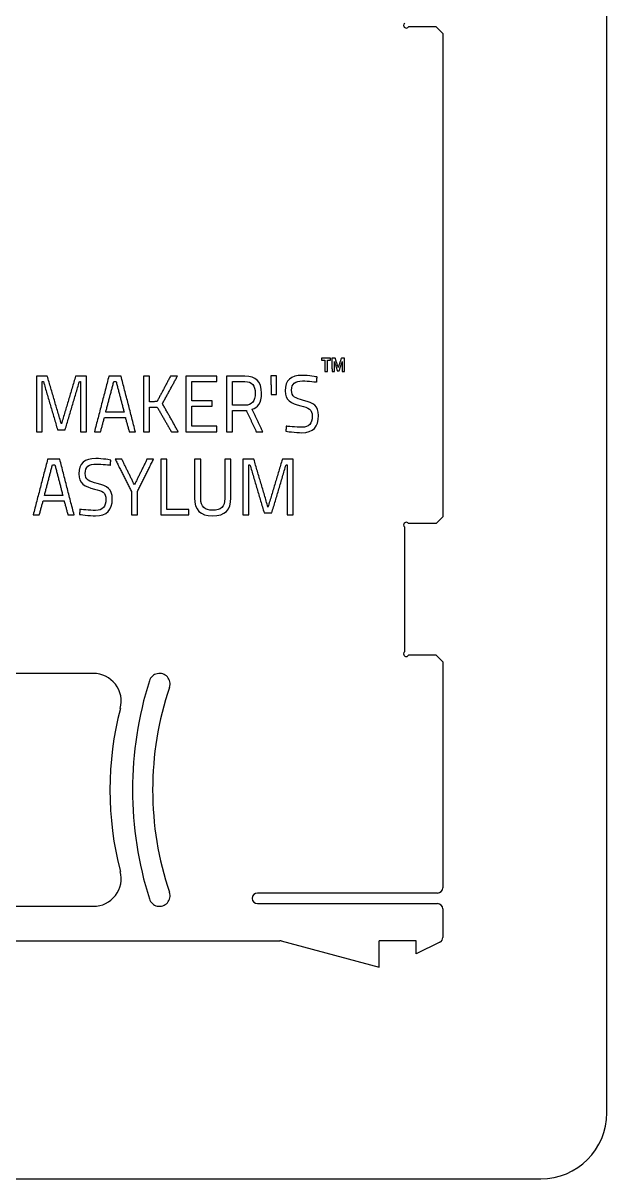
# Model space of a CAD drawing. Header units: millimetres. Extents: x 0 to 201, y 0 to 341.
# Drawn here: x 156.9 to 201, y 171 to 258.3 of the extents above; entities that cross this region are included whole.
import ezdxf

# ---------------------------------------------------------------- set-up
doc = ezdxf.new("R2010")
doc.units = ezdxf.units.MM
for name, color, linetype in [('Shape2DView', 7, 'CONTINUOUS'), ('Shape2DView011', 7, 'CONTINUOUS'), ('Sketch', 7, 'CONTINUOUS')]:
    doc.layers.add(name, color=color, linetype=linetype)

msp = doc.modelspace()

# ---------------------------------------------------------------- linework, layer by layer
at = {"layer": 'Shape2DView'}
for points, degree in [([(180.115, 233.038, 3), (179.431, 233.038, 3)], 1), ([(179.431, 233.038, 3), (179.431, 232.867, 3)], 1), ([(179.431, 232.867, 3), (179.697, 232.867, 3)], 1), ([(179.697, 232.867, 3), (179.697, 232.021, 3)], 1), ([(179.887, 232.021, 3), (179.887, 232.867, 3)], 1), ([(179.887, 232.867, 3), (180.115, 232.867, 3)], 1), ([(180.115, 232.867, 3), (180.115, 233.038, 3)], 1), ([(180.467, 233.038, 3), (180.22, 233.038, 3)], 1), ([(180.22, 233.038, 3), (180.229, 232.011, 3)], 1), ([(180.41, 232.011, 3), (180.41, 232.781, 3)], 1), ([(180.41, 232.781, 3), (180.629, 232.068, 3)], 1), ([(180.695, 232.325, 3), (180.467, 233.038, 3)], 1), ([(180.933, 233.038, 3), (180.695, 232.325, 3)], 1), ([(180.771, 232.068, 3), (180.999, 232.781, 3)], 1), ([(181.18, 233.038, 3), (180.933, 233.038, 3)], 1), ([(180.999, 232.781, 3), (180.999, 232.011, 3)], 1), ([(181.18, 232.011, 3), (181.18, 233.038, 3)], 1), ([(158.707, 231.669, 3), (157.889, 231.669, 3)], 1), ([(157.889, 231.669, 3), (157.889, 227.458, 3)], 1), ([(159.781, 228.057, 3), (158.707, 231.669, 3)], 1), ([(160.855, 231.669, 3), (159.781, 228.057, 3)], 1), ([(161.673, 231.669, 3), (160.855, 231.669, 3)], 1), ([(161.672, 227.458, 3), (161.673, 231.669, 3)], 1), ([(163.365, 231.669, 3), (162.271, 227.458, 3)], 1), ([(164.287, 231.669, 3), (163.365, 231.669, 3)], 1), ([(165.37, 227.458, 3), (164.287, 231.669, 3)], 1), ([(166.436, 231.669, 3), (165.979, 231.669, 3)], 1), ([(165.979, 231.669, 3), (165.979, 227.458, 3)], 1), ([(166.435, 229.721, 3), (166.436, 231.669, 3)], 1), ([(168.023, 231.669, 3), (167.006, 229.749, 3)], 1), ([(167.415, 229.588, 3), (168.546, 231.669, 3)], 1), ([(168.546, 231.669, 3), (168.023, 231.669, 3)], 1), ([(171.521, 231.669, 3), (169.173, 231.669, 3)], 1), ([(169.173, 231.669, 3), (169.173, 227.458, 3)], 1), ([(171.521, 231.251, 3), (171.521, 231.669, 3)], 1), ([(173.641, 231.66, 3), (172.253, 231.66, 3)], 1), ([(172.253, 231.66, 3), (172.253, 227.449, 3)], 1), ([(174.906, 230.386, 3), (174.906, 231.27, 3), (174.468, 231.66, 3), (173.641, 231.66, 3)], 3), ([(176.037, 231.679, 3), (175.609, 231.679, 3)], 1), ([(175.609, 231.679, 3), (175.628, 230.291, 3)], 1), ([(176.027, 230.291, 3), (176.037, 231.679, 3)], 1), ([(177.976, 231.726, 3), (177.14, 231.726, 3), (176.683, 231.365, 3), (176.683, 230.557, 3)], 3), ([(179.098, 231.603, 3), (179.098, 231.603, 3), (178.452, 231.726, 3), (177.976, 231.726, 3)], 3), ([(179.079, 231.222, 3), (179.098, 231.603, 3)], 1), ([(179.697, 232.021, 3), (179.887, 232.021, 3)], 1), ([(180.229, 232.011, 3), (180.41, 232.011, 3)], 1), ([(180.629, 232.068, 3), (180.771, 232.068, 3)], 1), ([(180.999, 232.011, 3), (181.18, 232.011, 3)], 1), ([(158.326, 227.458, 3), (158.327, 231.251, 3)], 1), ([(158.327, 231.251, 3), (158.422, 231.251, 3)], 1), ([(158.422, 231.251, 3), (159.486, 227.611, 3)], 1), ([(160.066, 227.611, 3), (161.14, 231.251, 3)], 1), ([(161.14, 231.251, 3), (161.226, 231.251, 3)], 1), ([(161.226, 231.251, 3), (161.226, 227.458, 3)], 1), ([(163.127, 228.941, 3), (163.736, 231.251, 3)], 1), ([(163.736, 231.251, 3), (163.916, 231.251, 3)], 1), ([(163.916, 231.251, 3), (164.515, 228.941, 3)], 1), ([(169.63, 229.806, 3), (169.63, 231.251, 3)], 1), ([(169.63, 231.251, 3), (171.521, 231.251, 3)], 1), ([(172.719, 229.473, 3), (172.719, 231.26, 3)], 1), ([(172.719, 231.26, 3), (173.641, 231.26, 3)], 1), ([(173.641, 231.26, 3), (174.183, 231.26, 3), (174.43, 230.975, 3), (174.43, 230.386, 3)], 3), ([(177.168, 230.605, 3), (177.168, 231.108, 3), (177.444, 231.308, 3), (178.005, 231.308, 3)], 3), ([(178.081, 229.835, 3), (177.444, 229.996, 3), (177.168, 230.101, 3), (177.168, 230.605, 3)], 3), ([(178.005, 231.308, 3), (178.414, 231.308, 3), (179.079, 231.222, 3), (179.079, 231.222, 3)], 3), ([(167.006, 229.749, 3), (166.435, 229.721, 3)], 1), ([(171.179, 229.806, 3), (169.63, 229.806, 3)], 1), ([(171.179, 229.397, 3), (171.179, 229.806, 3)], 1), ([(174.43, 230.386, 3), (174.43, 229.768, 3), (174.183, 229.473, 3), (173.641, 229.473, 3)], 3), ([(174.202, 229.16, 3), (174.601, 229.302, 3), (174.906, 229.616, 3), (174.906, 230.386, 3)], 3), ([(175.628, 230.291, 3), (176.027, 230.291, 3)], 1), ([(176.683, 230.557, 3), (176.683, 229.844, 3), (177.101, 229.607, 3), (177.881, 229.416, 3)], 3), ([(179.212, 228.685, 3), (179.212, 229.435, 3), (178.832, 229.645, 3), (178.081, 229.835, 3)], 3), ([(164.515, 228.941, 3), (163.127, 228.941, 3)], 1), ([(166.435, 229.312, 3), (167.015, 229.331, 3)], 1), ([(166.435, 227.458, 3), (166.435, 229.312, 3)], 1), ([(167.015, 229.331, 3), (168.089, 227.458, 3)], 1), ([(168.612, 227.458, 3), (167.415, 229.588, 3)], 1), ([(169.629, 227.877, 3), (169.629, 229.397, 3)], 1), ([(169.629, 229.397, 3), (171.179, 229.397, 3)], 1), ([(173.641, 229.473, 3), (172.719, 229.473, 3)], 1), ([(172.719, 227.449, 3), (172.719, 229.065, 3)], 1), ([(172.719, 229.065, 3), (173.755, 229.065, 3)], 1), ([(173.755, 229.065, 3), (174.506, 227.458, 3)], 1), ([(175.01, 227.458, 3), (174.202, 229.16, 3)], 1), ([(177.881, 229.416, 3), (178.451, 229.293, 3), (178.737, 229.15, 3), (178.736, 228.637, 3)], 3), ([(162.737, 227.458, 3), (163.032, 228.533, 3)], 1), ([(163.032, 228.533, 3), (164.61, 228.533, 3)], 1), ([(164.61, 228.533, 3), (164.905, 227.458, 3)], 1), ([(177.947, 227.392, 3), (178.812, 227.392, 3), (179.212, 227.839, 3), (179.212, 228.685, 3)], 3), ([(178.736, 228.637, 3), (178.736, 228.086, 3), (178.489, 227.801, 3), (177.947, 227.801, 3)], 3), ([(157.889, 227.458, 3), (158.326, 227.458, 3)], 1), ([(159.486, 227.611, 3), (160.066, 227.611, 3)], 1), ([(161.226, 227.458, 3), (161.672, 227.458, 3)], 1), ([(162.271, 227.458, 3), (162.737, 227.458, 3)], 1), ([(164.905, 227.458, 3), (165.37, 227.458, 3)], 1), ([(165.979, 227.458, 3), (166.435, 227.458, 3)], 1), ([(168.089, 227.458, 3), (168.612, 227.458, 3)], 1), ([(169.173, 227.458, 3), (171.521, 227.458, 3)], 1), ([(171.521, 227.877, 3), (169.629, 227.877, 3)], 1), ([(171.521, 227.458, 3), (171.521, 227.877, 3)], 1), ([(172.253, 227.449, 3), (172.719, 227.449, 3)], 1), ([(174.506, 227.458, 3), (175.01, 227.458, 3)], 1), ([(176.769, 227.886, 3), (176.74, 227.506, 3)], 1), ([(176.74, 227.506, 3), (176.74, 227.506, 3), (177.472, 227.392, 3), (177.947, 227.392, 3)], 3), ([(177.947, 227.801, 3), (177.548, 227.801, 3), (176.769, 227.886, 3), (176.769, 227.886, 3)], 3), ([(158.735, 225.386, 3), (157.641, 221.176, 3)], 1), ([(159.657, 225.386, 3), (158.735, 225.386, 3)], 1), ([(160.74, 221.176, 3), (159.657, 225.386, 3)], 1), ([(162.385, 225.443, 3), (161.549, 225.443, 3), (161.092, 225.082, 3), (161.092, 224.274, 3)], 3), ([(163.507, 225.32, 3), (163.507, 225.32, 3), (162.86, 225.443, 3), (162.385, 225.443, 3)], 3), ([(164.353, 225.386, 3), (163.849, 225.386, 3)], 1), ([(163.849, 225.386, 3), (165.075, 222.944, 3)], 1), ([(165.294, 223.447, 3), (164.353, 225.386, 3)], 1), ([(166.245, 225.386, 3), (165.294, 223.447, 3)], 1), ([(165.522, 222.944, 3), (166.739, 225.386, 3)], 1), ([(166.739, 225.386, 3), (166.245, 225.386, 3)], 1), ([(167.281, 225.386, 3), (167.28, 221.176, 3)], 1), ([(167.747, 225.386, 3), (167.281, 225.386, 3)], 1), ([(167.746, 221.584, 3), (167.747, 225.386, 3)], 1), ([(170.304, 225.386, 3), (169.838, 225.386, 3)], 1), ([(169.838, 225.386, 3), (169.838, 222.459, 3)], 1), ([(170.313, 225.386, 3), (170.304, 225.386, 3)], 1), ([(170.313, 222.43, 3), (170.313, 225.386, 3)], 1), ([(172.12, 225.386, 3), (172.119, 222.43, 3)], 1), ([(172.585, 225.386, 3), (172.12, 225.386, 3)], 1), ([(172.585, 222.459, 3), (172.585, 225.386, 3)], 1), ([(174.325, 225.386, 3), (173.498, 225.386, 3)], 1), ([(173.498, 225.386, 3), (173.498, 221.176, 3)], 1), ([(175.389, 221.775, 3), (174.325, 225.386, 3)], 1), ([(176.474, 225.386, 3), (175.389, 221.775, 3)], 1), ([(177.282, 225.386, 3), (176.474, 225.386, 3)], 1), ([(177.281, 221.176, 3), (177.282, 225.386, 3)], 1), ([(158.497, 222.659, 3), (159.105, 224.968, 3)], 1), ([(159.105, 224.968, 3), (159.286, 224.968, 3)], 1), ([(159.286, 224.968, 3), (159.885, 222.659, 3)], 1), ([(161.577, 224.322, 3), (161.577, 224.826, 3), (161.853, 225.025, 3), (162.414, 225.025, 3)], 3), ([(162.414, 225.025, 3), (162.822, 225.025, 3), (163.488, 224.94, 3), (163.488, 224.94, 3)], 3), ([(163.488, 224.94, 3), (163.507, 225.32, 3)], 1), ([(173.935, 221.176, 3), (173.935, 224.968, 3)], 1), ([(173.935, 224.968, 3), (174.03, 224.968, 3)], 1), ([(174.03, 224.968, 3), (175.104, 221.328, 3)], 1), ([(175.675, 221.328, 3), (176.759, 224.968, 3)], 1), ([(176.759, 224.968, 3), (176.844, 224.968, 3)], 1), ([(176.844, 224.968, 3), (176.844, 221.176, 3)], 1), ([(161.092, 224.274, 3), (161.092, 223.561, 3), (161.51, 223.324, 3), (162.29, 223.134, 3)], 3), ([(162.49, 223.552, 3), (161.853, 223.714, 3), (161.577, 223.818, 3), (161.577, 224.322, 3)], 3), ([(162.29, 223.134, 3), (162.86, 223.01, 3), (163.145, 222.868, 3), (163.145, 222.354, 3)], 3), ([(163.621, 222.402, 3), (163.621, 223.153, 3), (163.24, 223.362, 3), (162.49, 223.552, 3)], 3), ([(165.075, 222.944, 3), (165.075, 221.176, 3)], 1), ([(165.522, 221.176, 3), (165.522, 222.944, 3)], 1), ([(158.107, 221.176, 3), (158.402, 222.25, 3)], 1), ([(158.402, 222.25, 3), (159.98, 222.25, 3)], 1), ([(159.885, 222.659, 3), (158.497, 222.659, 3)], 1), ([(159.98, 222.25, 3), (160.274, 221.176, 3)], 1), ([(162.356, 221.109, 3), (163.221, 221.109, 3), (163.621, 221.556, 3), (163.621, 222.402, 3)], 3), ([(163.145, 222.354, 3), (163.145, 221.803, 3), (162.898, 221.518, 3), (162.356, 221.518, 3)], 3), ([(169.838, 222.459, 3), (169.838, 221.537, 3), (170.275, 221.119, 3), (171.207, 221.119, 3)], 3), ([(171.216, 221.527, 3), (170.598, 221.527, 3), (170.313, 221.784, 3), (170.313, 222.43, 3)], 3), ([(171.207, 221.119, 3), (172.148, 221.119, 3), (172.585, 221.537, 3), (172.585, 222.459, 3)], 3), ([(172.119, 222.43, 3), (172.119, 221.784, 3), (171.844, 221.527, 3), (171.216, 221.527, 3)], 3), ([(157.641, 221.176, 3), (158.107, 221.176, 3)], 1), ([(160.274, 221.176, 3), (160.74, 221.176, 3)], 1), ([(161.177, 221.603, 3), (161.149, 221.223, 3)], 1), ([(161.149, 221.223, 3), (161.149, 221.223, 3), (161.881, 221.109, 3), (162.356, 221.109, 3)], 3), ([(162.356, 221.518, 3), (161.957, 221.518, 3), (161.177, 221.603, 3), (161.177, 221.603, 3)], 3), ([(165.075, 221.176, 3), (165.522, 221.176, 3)], 1), ([(167.28, 221.176, 3), (169.4, 221.176, 3)], 1), ([(169.4, 221.584, 3), (167.746, 221.584, 3)], 1), ([(169.4, 221.176, 3), (169.4, 221.584, 3)], 1), ([(173.498, 221.176, 3), (173.935, 221.176, 3)], 1), ([(175.104, 221.328, 3), (175.675, 221.328, 3)], 1), ([(176.844, 221.176, 3), (177.281, 221.176, 3)], 1)]:
    msp.add_open_spline(points, degree=degree, dxfattribs=at)
at = {"layer": 'Shape2DView011'}
for p, q in [((188.1, 258.075), (186.009, 258.075)), ((188.1, 258.075), (188.6, 257.575)), ((188.6, 257.575), (188.6, 221.025)), ((188.6, 221.025), (188.1, 220.525)), ((185.735, 210.849), (185.735, 220.251)), ((188.1, 220.525), (186.009, 220.525)), ((188.1, 210.575), (186.009, 210.575)), ((188.1, 210.575), (188.6, 210.075)), ((188.6, 210.075), (188.6, 193)), ((162.19, 209.2), (139.41, 209.2)), ((188.2, 192.6), (174.6, 192.6)), ((139.41, 191.6), (162.19, 191.6)), ((174.6, 191.8), (188.2, 191.8)), ((188.6, 191.4), (188.6, 189.247)), ((125.317, 189), (176.283, 189)), ((176.387, 188.986), (183.8, 187)), ((186.6, 189), (183.8, 189)), ((183.8, 187), (183.8, 189)), ((186.6, 188), (186.6, 189)), ((188.379, 188.889), (186.6, 188))]:
    msp.add_line(p, q, dxfattribs=at)
for centre, radius, start, end in [((185.835, 258.175), 0.2, 120, 180), ((185.835, 258.175), 0.2, 180, -30), ((185.835, 220.425), 0.2, 30, 180), ((185.835, 220.425), 0.2, 180, -120), ((185.835, 210.675), 0.2, 120, 180), ((185.835, 210.675), 0.2, 180, -30), ((162.19, 207.09), 2.11, -14.64, 90), ((167.19, 208.4), 0.8, -18.71841, 162.39398), ((192.4, 200.4), 27.249, 162.39398, -162.39398), ((190.8, 200.4), 24.129, 161.28159, -161.28159), ((187.8, 200.4), 24.359, 165.36, -165.35997), ((162.19, 193.71), 2.11, -90, 14.63964), ((167.19, 192.4), 0.8, -162.39398, 18.71841), ((174.6, 192.2), 0.4, 90, -90), ((188.2, 193), 0.4, -90, 0), ((188.2, 191.4), 0.4, 0, 90), ((176.283, 188.6), 0.4, 75, 90), ((188.2, 189.247), 0.4, -63.43495, 0)]:
    msp.add_arc(centre, radius, start, end, dxfattribs=at)
at = {"layer": 'Sketch'}
for p, q in [((201, 176), (201, 336)), ((106, 171), (196, 171))]:
    msp.add_line(p, q, dxfattribs=at)
msp.add_arc((196, 176), 5, -90, 0, dxfattribs=at)

doc.saveas('drawing.dxf')
